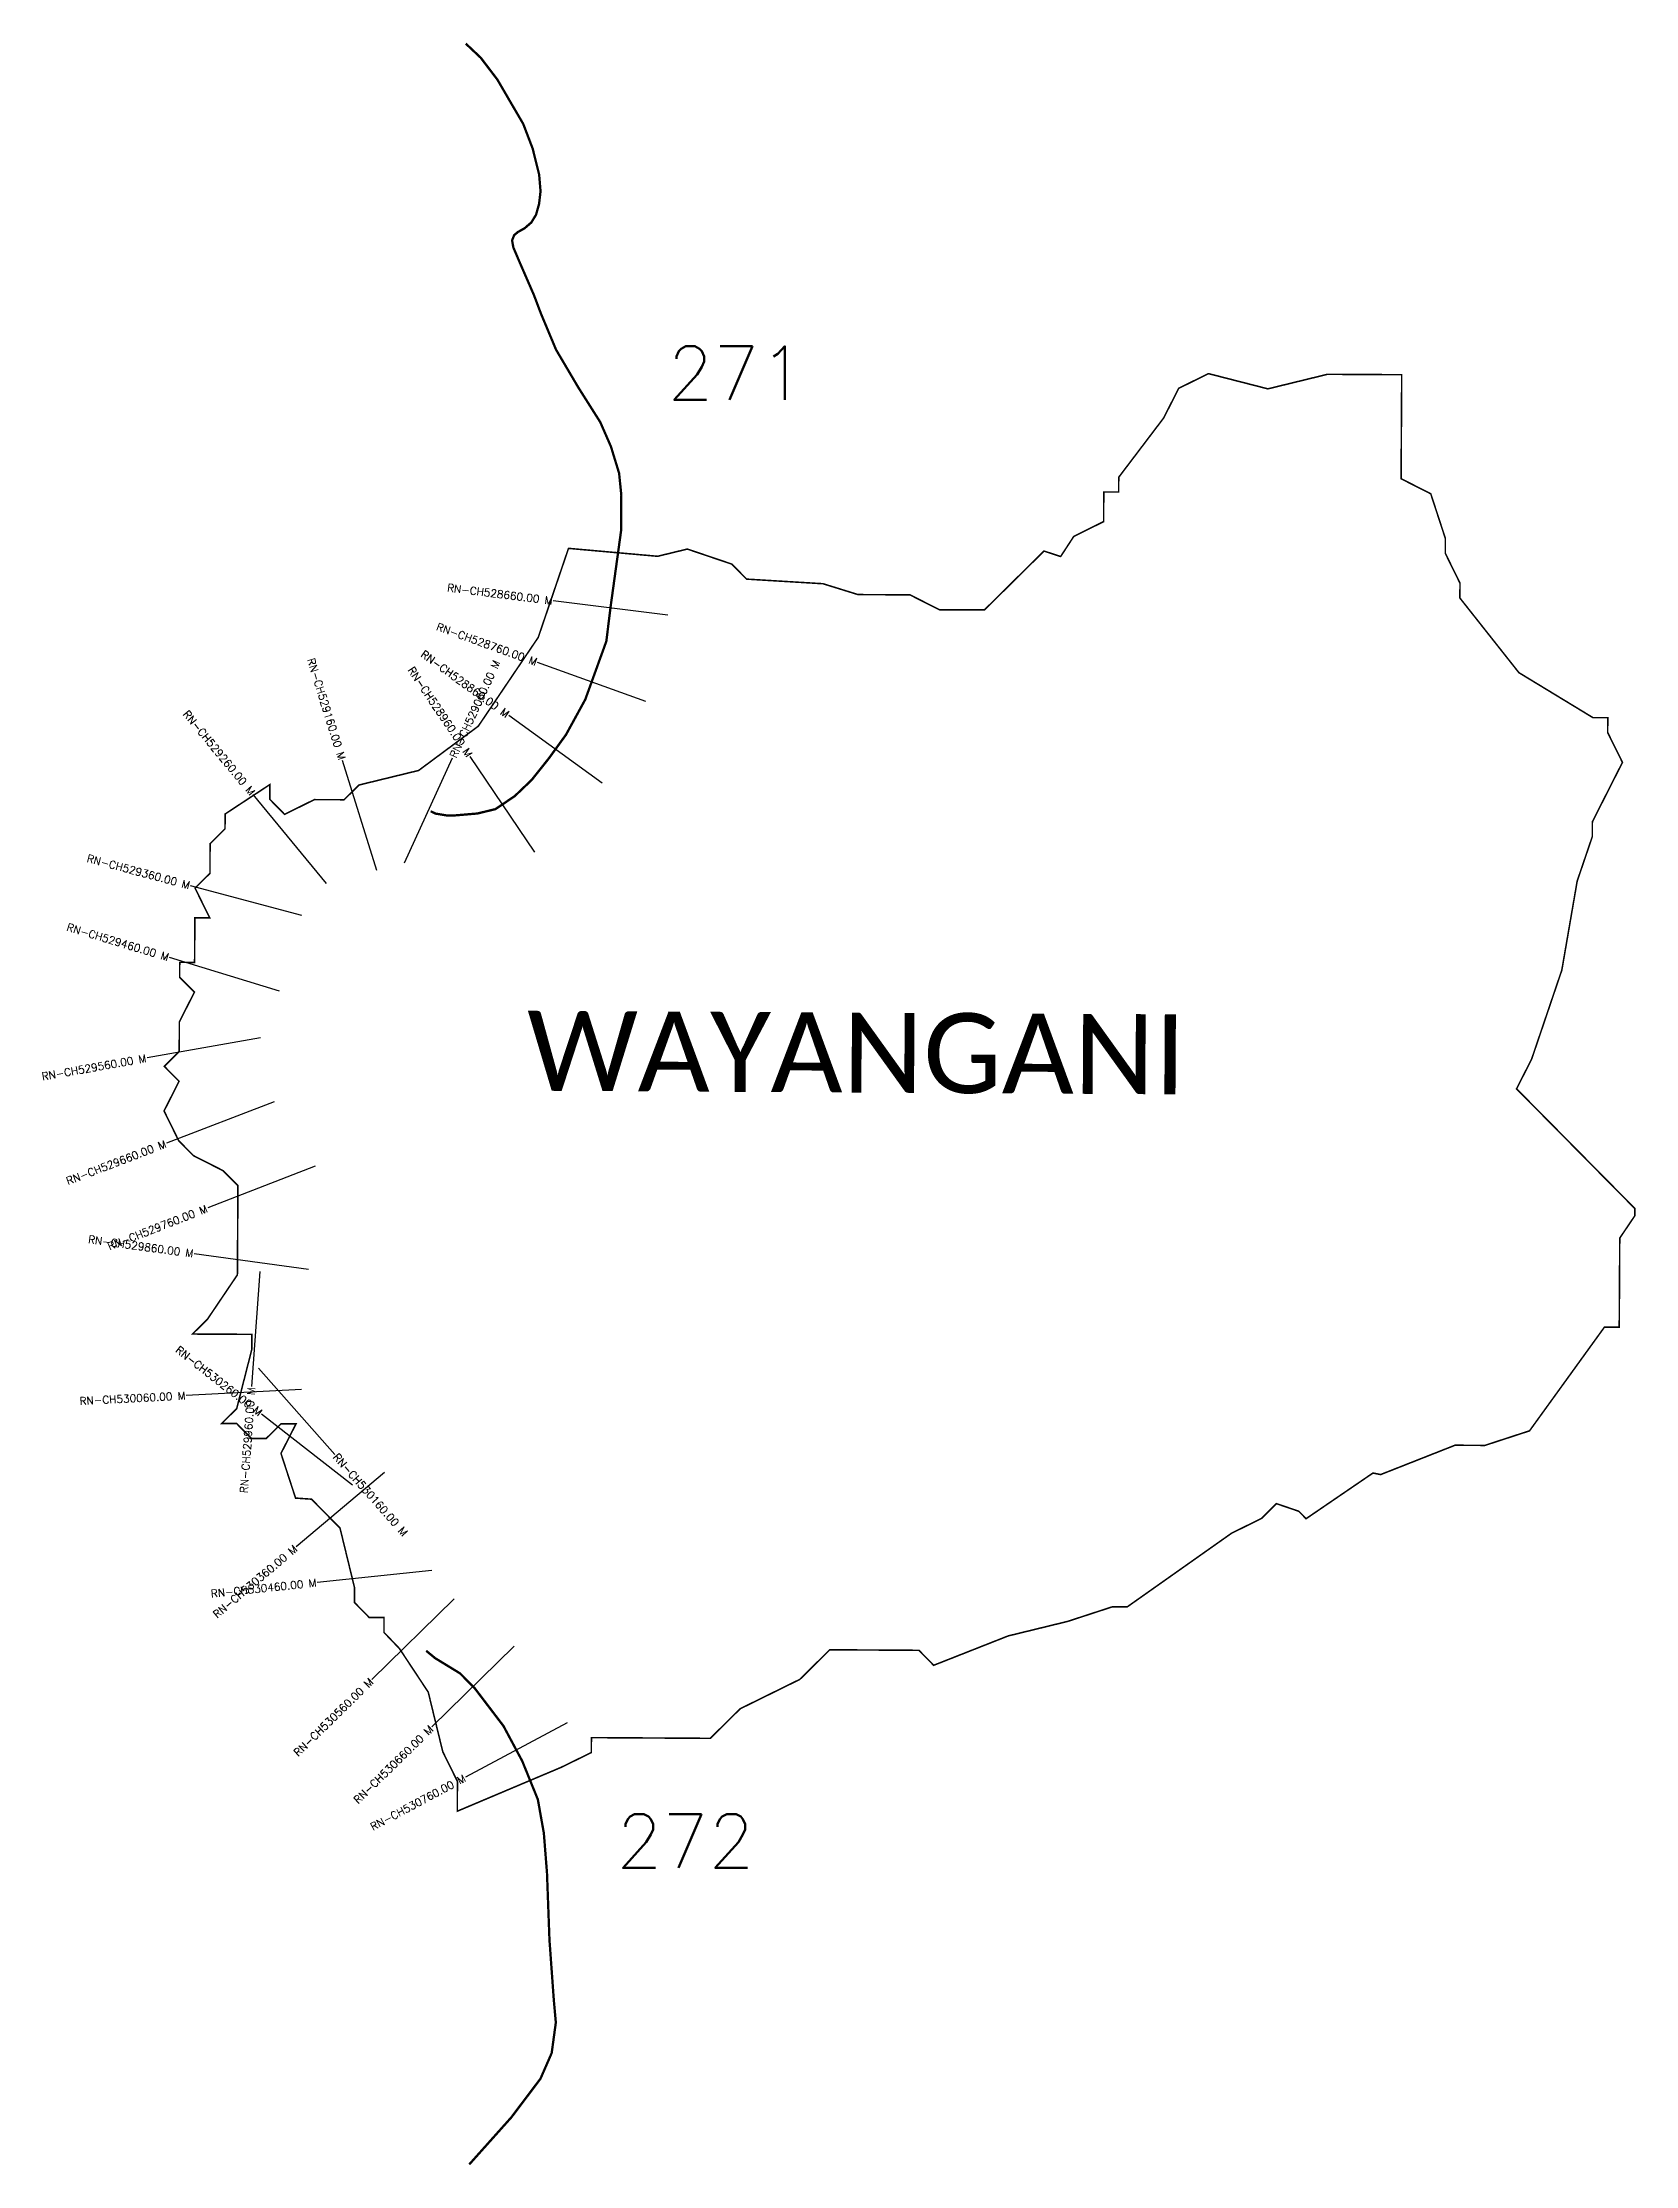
# Model space of a CAD drawing. Header units: metres. Extents: x 316893 to 318966, y 1870978 to 1873739.
import ezdxf
from ezdxf.enums import TextEntityAlignment as Align

# ---------------------------------------------------------------- set-up
doc = ezdxf.new("R2010")
doc.units = ezdxf.units.M
for name, color, linetype in [('CS', 134, 'Continuous'), ('CSMark', 6, 'Continuous'), ('NATURALLY PROTECTED', 3, 'Continuous'), ('VILLAGE NAME', 250, 'Continuous')]:
    doc.layers.add(name, color=color, linetype=linetype)
doc.styles.get("Standard").update_dxf_attribs({"font": 'simplex.shx'})

msp = doc.modelspace()

# ---------------------------------------------------------------- linework, layer by layer
at = {"color": 6, "const_width": 2, "flags": 128}
msp.add_lwpolyline([(317577.3, 1873081.2), (317693.2, 1873070.9), (317731.9, 1873080.3), (317789.8, 1873060.7), (317809, 1873041.2), (317908.4, 1873035.2), (317953.9, 1873021.1), (318021.6, 1873020.7), (318060.2, 1873001.2), (318118.5, 1873001.2), (318195.9, 1873077.7), (318217.6, 1873070.6), (318234.7, 1873096.8), (318273.5, 1873116), (318273.7, 1873154.6), (318293, 1873154.5), (318293.2, 1873173.8), (318351.6, 1873250.8), (318371.2, 1873289.4), (318409.9, 1873308.5), (318487.2, 1873288.7), (318564.6, 1873307.6), (318661.3, 1873307.1), (318660.5, 1873171.8), (318699.1, 1873152.2), (318718.1, 1873094.1), (318718, 1873074.8), (318737.1, 1873036), (318737, 1873016.6), (318813.8, 1872919.5), (318910.1, 1872861), (318929.4, 1872860.9), (318929.3, 1872841.6), (318948.5, 1872802.8), (318909.4, 1872725.6), (318909.3, 1872706.3), (318889.6, 1872648.4), (318869.6, 1872532.5), (318830.3, 1872416.7), (318810.7, 1872378.2), (318964.5, 1872222.6), (318964.5, 1872212.9), (318945, 1872184), (318944.3, 1872068), (318925, 1872068.1), (318827.6, 1871933.3), (318769.4, 1871914.3), (318730.8, 1871914.6), (318633.9, 1871876.4), (318623.9, 1871878.4), (318536.9, 1871819), (318527.3, 1871828.7), (318498.3, 1871838.6), (318478.9, 1871819.3), (318440.1, 1871800.2), (318304.2, 1871704.3), (318284.9, 1871704.4), (318226.7, 1871685.4), (318149.3, 1871666.5), (318052.4, 1871628.3), (318033.2, 1871647.8), (317917.2, 1871648.5), (317878.3, 1871610), (317800.7, 1871571.8), (317761.8, 1871533.3), (317607.1, 1871534.2), (317607, 1871514.8), (317576.6, 1871499.9), (317567.6, 1871495.5), (317504.8, 1871469), (317432.6, 1871438.5), (317432.8, 1871477.2), (317413.7, 1871515.9), (317394.8, 1871593.4), (317357.3, 1871650.1), (317337.2, 1871671.1), (317337.3, 1871690.4), (317318, 1871690.5), (317298.8, 1871710), (317298.9, 1871729.3), (317280, 1871806.8), (317242.9, 1871844.4), (317222.2, 1871845.8), (317203.2, 1871903.9), (317222.8, 1871942.4), (317203.4, 1871942.5), (317184, 1871923.3), (317164.7, 1871923.4), (317145.5, 1871942.8), (317126.1, 1871942.9), (317145.6, 1871962.2), (317165.3, 1872039.4), (317165.4, 1872058.8), (317088.1, 1872059.2), (317107.5, 1872078.4), (317146.5, 1872136.2), (317147.2, 1872252.2), (317127.9, 1872271.7), (317089.4, 1872291.2), (317070.2, 1872310.6), (317051.1, 1872349.4), (317070.6, 1872388), (317051.4, 1872407.4), (317070.8, 1872426.7), (317071, 1872465.3), (317090.6, 1872503.9), (317071.4, 1872523.3), (317071.5, 1872542.7), (317090.8, 1872542.6), (317091.2, 1872600.6), (317110.5, 1872600.5), (317091.4, 1872639.3), (317110.8, 1872658.5), (317111, 1872697.1), (317130.4, 1872716.4), (317130.6, 1872735.7), (317188.8, 1872774), (317188.7, 1872754.7), (317207.9, 1872735.2), (317246.7, 1872754.4), (317285.3, 1872754.2), (317304.8, 1872773.4), (317382.3, 1872792.3), (317459.9, 1872849.9), (317537.9, 1872965.4), (317577.3, 1873081.2)], dxfattribs=at)
at = {"layer": 'CS'}
for p, q in [((317706.3, 1872994.4), (317557.5, 1873013)), ((317677.9, 1872881.9), (317536.8, 1872932.8)), ((317620.9, 1872775.7), (317499.5, 1872863.7)), ((317327.7, 1872662.1), (317283.2, 1872805.3)), ((317364, 1872672.2), (317426.4, 1872808.6)), ((317533.3, 1872686), (317449.5, 1872810.3)), ((317262.5, 1872645.3), (317167.2, 1872761.1)), ((317230.3, 1872603.6), (317085.4, 1872642.4)), ((317201.5, 1872505.3), (317058, 1872548.8)), ((317176.6, 1872444.5), (317028.9, 1872418.3)), ((317194.3, 1872361.2), (317054.3, 1872307.5)), ((317247.6, 1872277.7), (317107.9, 1872223.2)), ((317238.8, 1872143.2), (317090.2, 1872163.7)), ((317175.7, 1872140.5), (317164.9, 1871990.9)), ((317173.9, 1872015), (317273.2, 1871902.6)), ((317229.8, 1871986.9), (317080, 1871979.1)), ((317296.1, 1871862.8), (317177.8, 1871955)), ((317337.7, 1871879.1), (317223.1, 1871782.4)), ((317399.5, 1871751.6), (317250.3, 1871735.9)), ((317428.7, 1871714.7), (317321.6, 1871609.8)), ((317506.8, 1871653), (317399.5, 1871548.1)), ((317575.5, 1871553.6), (317443.2, 1871482.9))]:
    msp.add_line(p, q, dxfattribs=at)
at = {"layer": 'NATURALLY PROTECTED', "const_width": 3, "flags": 128}
for points in [[(317443.6, 1873737.8), (317463.1, 1873719.4), (317484.8, 1873690.9), (317502.5, 1873660.5), (317518.4, 1873633.3), (317530.7, 1873601.1), (317539.1, 1873567.3), (317540.9, 1873545.7), (317539, 1873529.2), (317535, 1873515.1), (317528.9, 1873505.1), (317520.2, 1873497.6), (317511.6, 1873492.8), (317506.6, 1873488.7), (317503.9, 1873481.9), (317505.5, 1873472.7), (317513.8, 1873453.2), (317532.3, 1873410.7), (317541.5, 1873386.4), (317561.1, 1873339.6), (317590, 1873290.6), (317618.6, 1873245.4), (317632.5, 1873213.6), (317643.1, 1873179), (317646, 1873150.5), (317645.6, 1873103.4), (317632.1, 1873005.6), (317626.5, 1872960.3), (317599.1, 1872884.6), (317574, 1872838.8), (317551.7, 1872808), (317529.4, 1872780), (317507.3, 1872758.9), (317482.2, 1872742), (317458.7, 1872736.3), (317429.2, 1872733.8), (317419.5, 1872733.7), (317404.6, 1872736.1), (317397.9, 1872739.2)], [(317392.1, 1871647.2), (317403.9, 1871637.5), (317436.3, 1871617.7), (317455.4, 1871598.3), (317492.7, 1871549.3), (317517.1, 1871503.7), (317537.4, 1871453.8), (317545.2, 1871410), (317549.3, 1871358.1), (317552.5, 1871271.3), (317558.2, 1871192.5), (317560.8, 1871163.6), (317555.4, 1871123.9), (317540.8, 1871090.5), (317503, 1871040.4), (317448.2, 1870979.1)]]:
    msp.add_lwpolyline(points, dxfattribs=at)

# ---------------------------------------------------------------- texts
at = {"char_height": 70, "attachment_point": 1}
for s, insert in [('271', (317705.8, 1873344.2)), ('272', (317639.3, 1871434.8))]:
    msp.add_mtext_dynamic_manual_height_columns(s, width=95.172, gutter_width=1, heights=[0], dxfattribs=dict(at, insert=insert))
at = {"layer": 'CSMark'}
for s, rotation, p in [('RN-CH528660.00 M', 352.8791, (317556.5, 1873013.1)), ('RN-CH528760.00 M', 340.1607, (317535.9, 1872933.1)), ('RN-CH529160.00 M', 287.2921, (317282.9, 1872806.3)), ('RN-CH528960.00 M', 304.0068, (317448.9, 1872811.2)), ('RN-CH528860.00 M', 324.0641, (317498.7, 1872864.3)), ('RN-CH529260.00 M', 309.4516, (317166.6, 1872761.9)), ('RN-CH529360.00 M', 344.9801, (317084.4, 1872642.7)), ('RN-CH529460.00 M', 343.1396, (317057, 1872549.1)), ('RN-CH529560.00 M', 10.0594, (317027.9, 1872418.1)), ('RN-CH529660.00 M', 20.9837, (317053.3, 1872307.1)), ('RN-CH529760.00 M', 21.3008, (317106.9, 1872222.8)), ('RN-CH529860.00 M', 352.1665, (317089.2, 1872163.8)), ('RN-CH530260.00 M', 322.0511, (317177, 1871955.6)), ('RN-CH529960.00 M', 85.8402, (317164.8, 1871989.9)), ('RN-CH530060.00 M', 2.9571, (317079, 1871979.1)), ('RN-CH530360.00 M', 40.1363, (317222.3, 1871781.7)), ('RN-CH530460.00 M', 5.9954, (317249.3, 1871735.8)), ('RN-CH530560.00 M', 44.4062, (317320.8, 1871609.1)), ('RN-CH530660.00 M', 44.3615, (317398.8, 1871547.4)), ('RN-CH530760.00 M', 28.1253, (317442.3, 1871482.4))]:
    msp.add_text(s, height=10, rotation=rotation, dxfattribs=at).set_placement(p, align=Align.MIDDLE_RIGHT)
for s, rotation, p in [('RN-CH529060.00 M', 65.4057, (317426.8, 1872809.5)), ('RN-CH530160.00 M', 311.4695, (317273.9, 1871901.9))]:
    msp.add_text(s, height=10, rotation=rotation, dxfattribs=at).set_placement(p, align=Align.MIDDLE_LEFT)
at = {"layer": 'VILLAGE NAME', "insert": (317523.5, 1872479.8), "char_height": 104.042, "attachment_point": 1, "rotation": 359.6762}
msp.add_mtext_dynamic_manual_height_columns('{\\fCalibri|b0|i0|c0|p34;WAYANGANI}', width=1807.981, gutter_width=520.2, heights=[0], dxfattribs=at)

doc.saveas('drawing.dxf')
